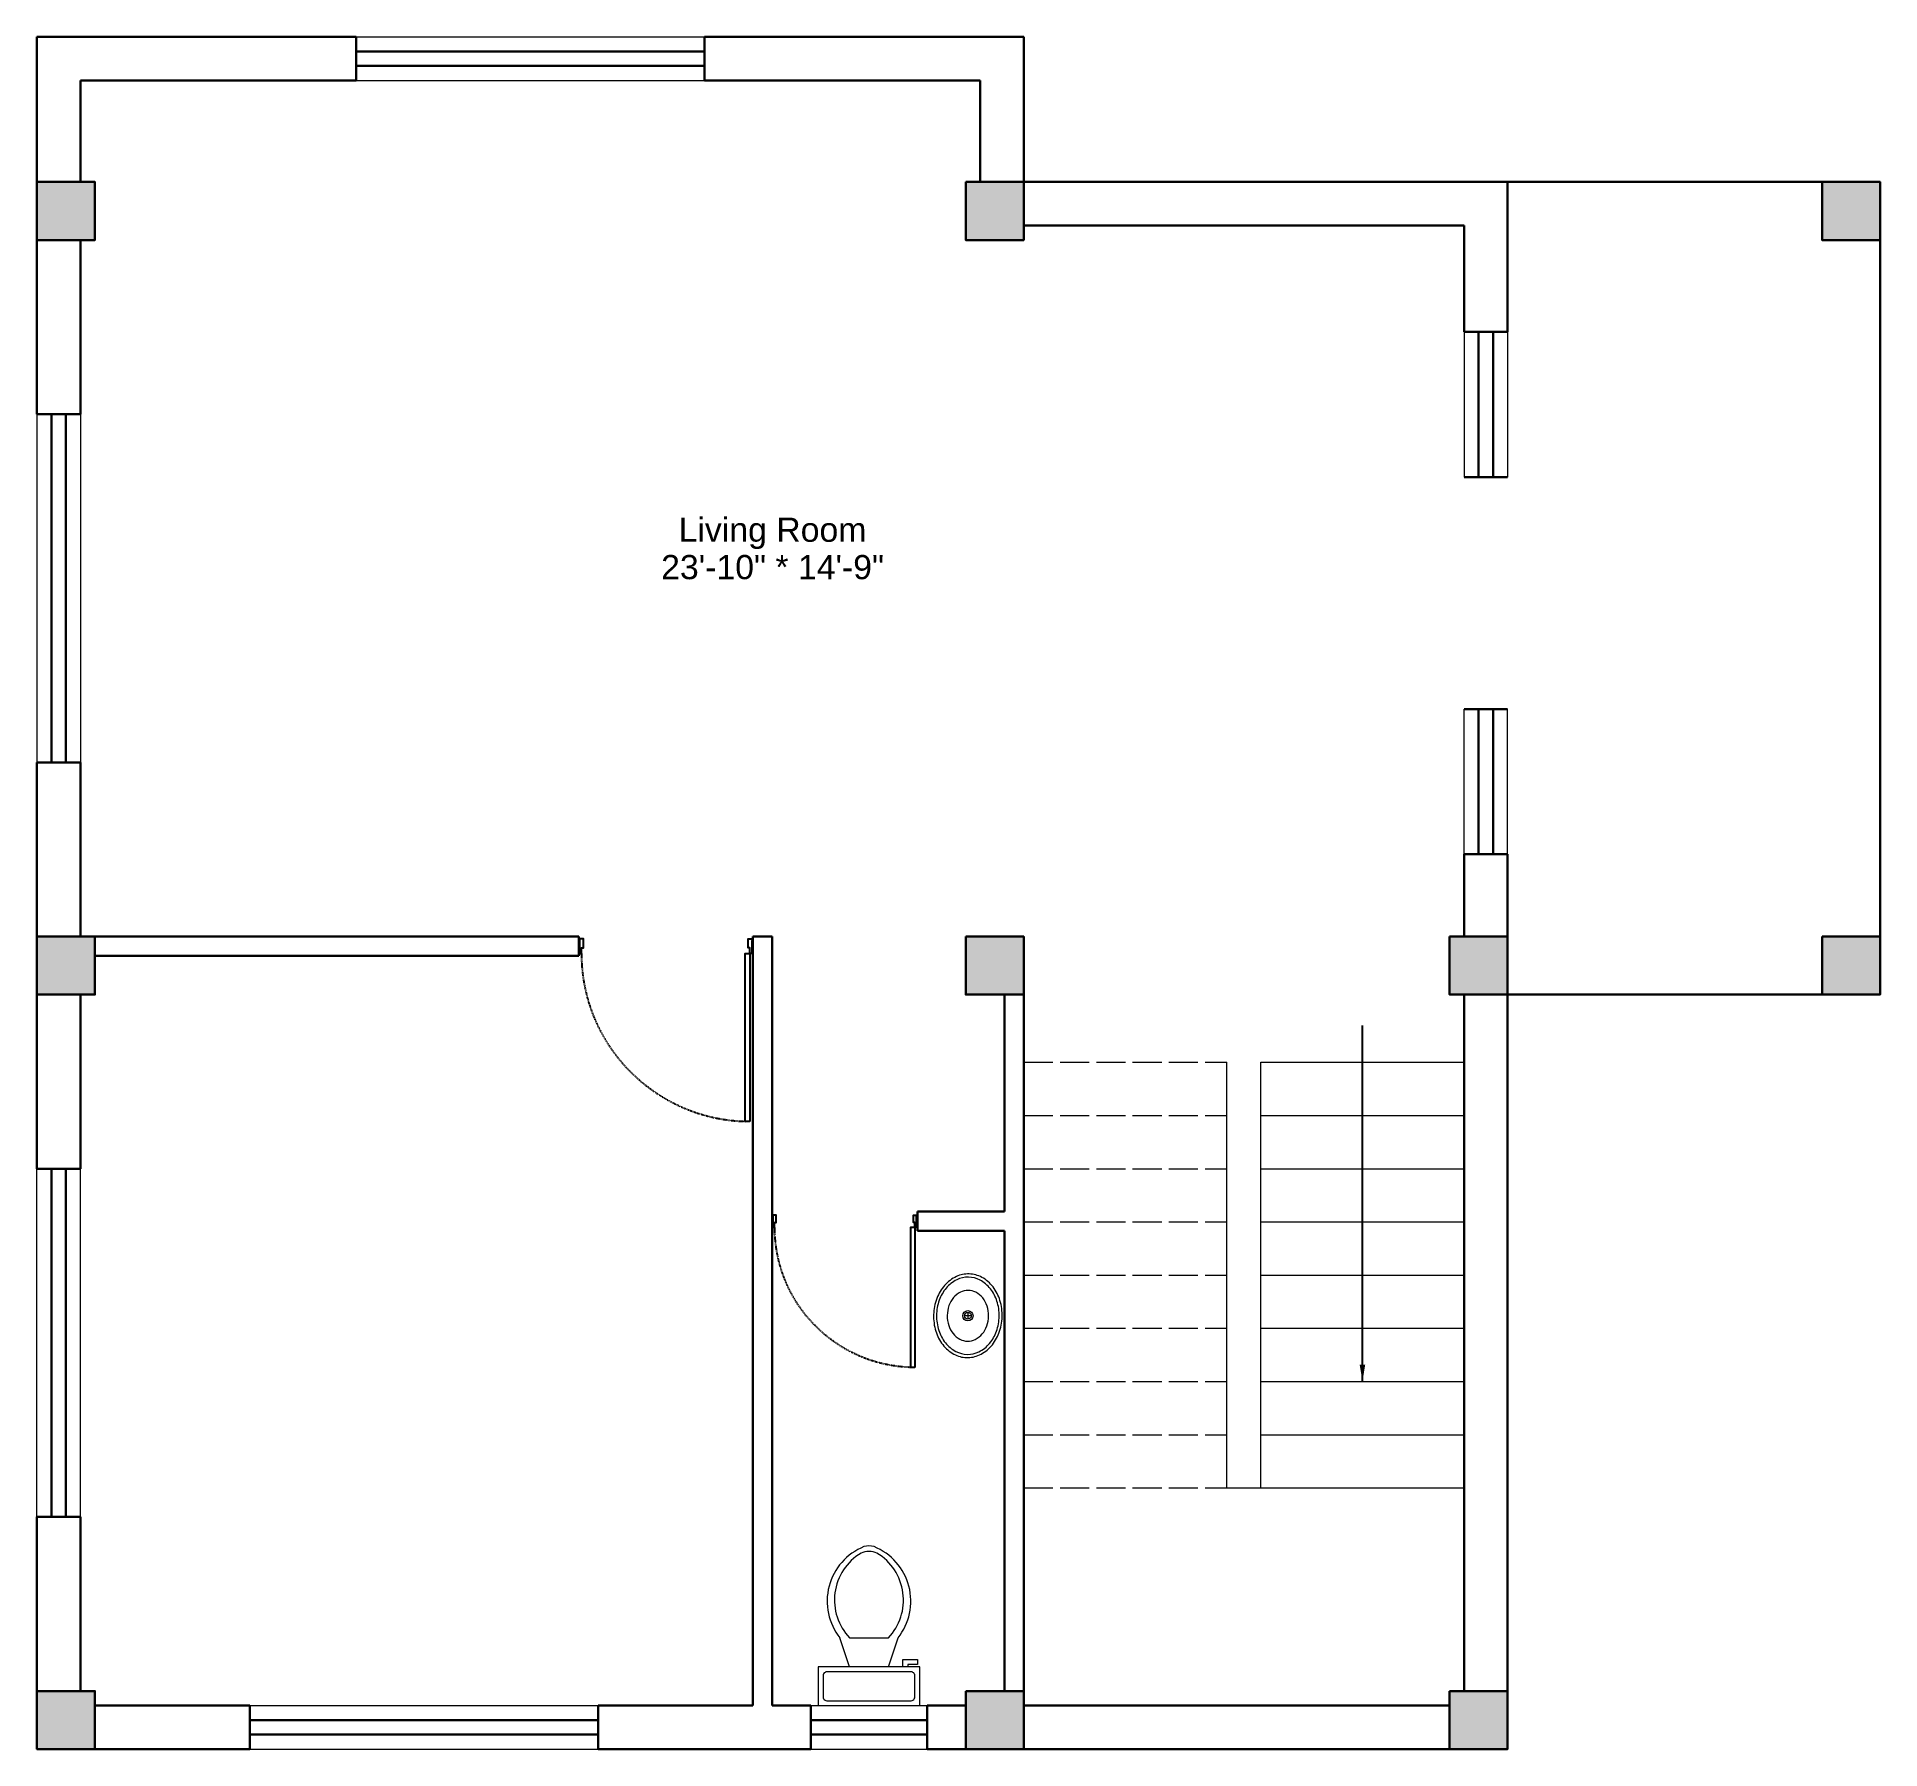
# Model space of a CAD drawing. Header units: inches. Extents: x 3047 to 3428, y 3327 to 3681.
import ezdxf

# ---------------------------------------------------------------- set-up
doc = ezdxf.new("R2010")
doc.units = ezdxf.units.IN
doc.linetypes.add('ACAD_ISO02W100', pattern=[15, 12, -3])
doc.linetypes.add('HIDDEN4', pattern=[0.09375, 0.0625, -0.03125])
for name, color, linetype, lineweight in [('pillar', 52, 'Continuous', 30), ('stairs', 212, 'Continuous', 13), ('toilet eqp', 160, 'Continuous', 13), ('wall', 80, 'Continuous', 30), ('window section', 152, 'Continuous', 30), ('window sill', 232, 'Continuous', 13)]:
    doc.layers.add(name, color=color, linetype=linetype, lineweight=lineweight)
doc.styles.get("Standard").update_dxf_attribs({"font": 'arial.ttf'})
doc.dimstyles.get("Standard").update_dxf_attribs({"dimtxt": 5, "dimasz": 3.5, "dimexe": 5, "dimexo": 3, "dimgap": 0.09, "dimtad": 0, "dimdec": 0, "dimzin": 0, "dimdsep": 46, "dimlunit": 4, "dimtxsty": 'Standard', "dimblk": 'ARCHTICK', "dimcen": 0.09, "dimadec": 0, "dimazin": 0, "dimtfac": 1, "dimtdec": 0, "dimtofl": 0, "dimtmove": 0, "dimatfit": 3, "dimfxl": 5, "dimfxlon": 1, "dimtolj": 1, "dimtzin": 0, "dimarcsym": 0})

# ---------------------------------------------------------------- blocks, each defined once
blk = doc.blocks.new('pillar')
h = blk.add_hatch(color=256)
h.dxf.hatch_style = 1
h.paths.add_polyline_path([(3046.51, 3650.92), (3046.51, 3638.92), (3058.51, 3638.92), (3058.51, 3650.92)])
blk.add_lwpolyline([(3046.51, 3650.92), (3058.51, 3650.92), (3058.51, 3638.92), (3046.51, 3638.92)], close=True)
blk = doc.blocks.new('Toilet - top')
for p, q in [((9.5, -6), (9.5, -2)), ((-10, -8.5), (-8, -8.5)), ((-10, -9.5), (-10, -8.5)), ((-7, -9.5), (-10, -9.5)), ((-8, -8.5), (-8, -8)), ((-7, -8), (-7, -9.5)), ((-4, -8), (-6, -14)), ((4, -8), (6, -14)), ((4, -14), (-4, -14))]:
    blk.add_line(p, q)
blk.add_lwpolyline([(10.5, -8), (10.5, 0), (-10.5, 0), (-10.5, -8)], close=True)
for points in [[(-9.5, -2), (-9.5, -6)], [(8.5, -1), (-8.5, -1)], [(-8.5, -7), (8.5, -7)]]:
    blk.add_lwpolyline(points)
for centre, radius, start, end in [((-8.62, -1.88), 0.884, 81.8699, 188.1301), ((8.62, -1.88), 0.884, 351.8699, 98.1301), ((-8.62, -6.12), 0.884, 171.8699, 278.1301), ((8.62, -6.12), 0.884, 261.8699, 8.1301), ((3.52, -21.58), 12.17, 141.4691, 247.9714), ((4.2, -21.82), 11.33, 136.3677, 238.9468), ((-3.52, -21.58), 12.17, 292.0284, 38.5307), ((-4.2, -21.82), 11.33, 301.053, 43.6321), ((0, -27.88), 4, 245.7318, 294.2682), ((0, -29), 4, 254.8605, 285.1395)]:
    blk.add_arc(centre, radius, start, end)
blk = doc.blocks.new('Sink - Oval top')
for p, q in [((-1, 0), (1, 0)), ((0, 1), (0, -1))]:
    blk.add_line(p, q)
at = {"linetype": 'Continuous'}
for points in [[(-12.23, 0.39, 0.117634), (-11.46, -3.36, 0.104469), (-8.88, -6.8, 0.090016), (-5.08, -9.07, 0.08192), (-0.32, -10.02, 0.08192), (4.49, -9.38, 0.090016), (8.42, -7.36, 0.104469), (11.22, -4.09, 0.117634), (12.23, -0.39, 0.117634), (11.46, 3.36, 0.104469), (8.88, 6.8, 0.090016), (5.08, 9.07, 0.08192), (0.32, 10.02, 0.08192), (-4.49, 9.38, 0.090016), (-8.42, 7.36, 0.104469), (-11.22, 4.09, 0.117634)], [(-11.29, 0.16, 0.118622), (-10.52, -3.25, 0.104678), (-8.07, -6.36, 0.089562), (-4.54, -8.37, 0.081185), (-0.13, -9.15, 0.081185), (4.3, -8.49, 0.089562), (7.89, -6.58, 0.104678), (10.42, -3.55, 0.118622), (11.29, -0.16, 0.118622), (10.52, 3.25, 0.104678), (8.07, 6.36, 0.089562), (4.54, 8.37, 0.081185), (0.13, 9.15, 0.081185), (-4.3, 8.49, 0.089562), (-7.89, 6.58, 0.104678), (-10.42, 3.55, 0.118622)], [(-7.42, 0.08, 0.118283), (-6.91, -2.17, 0.104607), (-5.29, -4.21, 0.089718), (-2.97, -5.53, 0.081436), (-0.07, -6.04, 0.081436), (2.84, -5.59, 0.089718), (5.2, -4.33, 0.104607), (6.86, -2.32, 0.118283), (7.42, -0.08, 0.118283), (6.91, 2.17, 0.104607), (5.29, 4.21, 0.089718), (2.97, 5.53, 0.081436), (0.07, 6.04, 0.081436), (-2.84, 5.59, 0.089718), (-5.2, 4.33, 0.104607), (-6.86, 2.32, 0.118283)]]:
    blk.add_lwpolyline(points, format="xyb", close=True, dxfattribs=at)
for radius in [1.5, 1]:
    blk.add_circle((0, 0), radius)
blk = doc.blocks.new('_ArchTick')
at = {"color": 0, "linetype": 'ByBlock', "const_width": 0.15}
blk.add_lwpolyline([(-0.5, -0.5), (0.5, 0.5)], dxfattribs=at)
blk = doc.blocks.new('A$C05FB4604')
for points in [[(1180, 1259), (1147, 1259), (1147, 100), (1180, 100)], [(0, 10), (6, 10), (6, 90), (0, 90)], [(6, 100), (20, 100), (20, 62), (32, 62), (32, 16), (32, 0), (6, 0)], [(1194, 100), (1180, 100), (1180, 62), (1168, 62), (1168, 16), (1168, 0), (1194, 0)], [(1194, 10), (1200, 10), (1200, 90), (1194, 90)]]:
    blk.add_lwpolyline(points, close=True)
at = {"linetype": 'HIDDEN4'}
blk.add_arc((1181, 100), 1160, 91.6414, 179.9839, dxfattribs=at)

msp = doc.modelspace()

# ---------------------------------------------------------------- linework, layer by layer
at = {"layer": 'stairs', "linetype": 'ACAD_ISO02W100', "ltscale": 0.5}
for p, q in [((3250.51, 3468.92), (3292.51, 3468.92)), ((3250.51, 3457.92), (3292.51, 3457.92)), ((3250.51, 3446.92), (3292.51, 3446.92)), ((3250.51, 3435.92), (3292.51, 3435.92)), ((3250.51, 3424.92), (3292.51, 3424.92)), ((3250.51, 3413.92), (3292.51, 3413.92)), ((3250.51, 3402.92), (3292.51, 3402.92)), ((3250.51, 3391.92), (3292.51, 3391.92)), ((3250.51, 3380.92), (3292.51, 3380.92))]:
    msp.add_line(p, q, dxfattribs=at)
at = {"layer": 'stairs'}
for p, q in [((3292.51, 3380.92), (3292.51, 3468.92)), ((3299.51, 3380.92), (3299.51, 3468.92)), ((3299.51, 3468.92), (3341.51, 3468.92)), ((3299.51, 3457.92), (3341.51, 3457.92)), ((3299.51, 3446.92), (3341.51, 3446.92)), ((3299.51, 3435.92), (3341.51, 3435.92)), ((3299.51, 3424.92), (3341.51, 3424.92)), ((3299.51, 3413.92), (3341.51, 3413.92)), ((3299.51, 3402.92), (3341.51, 3402.92)), ((3299.51, 3391.92), (3341.51, 3391.92)), ((3292.51, 3380.92), (3299.51, 3380.92)), ((3299.51, 3380.92), (3341.51, 3380.92))]:
    msp.add_line(p, q, dxfattribs=at)
at = {"layer": 'wall'}
for p, q in [((3046.51, 3680.92), (3112.51, 3680.92)), ((3046.51, 3650.92), (3046.51, 3680.92)), ((3112.51, 3680.92), (3112.51, 3671.92)), ((3184.51, 3680.92), (3184.51, 3671.92)), ((3184.51, 3680.92), (3250.51, 3680.92)), ((3250.51, 3650.92), (3250.51, 3680.92)), ((3055.51, 3671.92), (3112.51, 3671.92)), ((3055.51, 3650.92), (3055.51, 3671.92)), ((3184.51, 3671.92), (3241.51, 3671.92)), ((3241.51, 3650.92), (3241.51, 3671.92)), ((3250.51, 3650.92), (3415.51, 3650.92)), ((3350.51, 3619.92), (3350.51, 3650.92)), ((3046.51, 3638.92), (3046.51, 3602.92)), ((3055.51, 3638.92), (3055.51, 3602.92)), ((3250.51, 3641.92), (3341.51, 3641.92)), ((3341.51, 3619.92), (3341.51, 3641.92)), ((3427.51, 3638.92), (3427.51, 3494.92)), ((3341.51, 3619.92), (3350.51, 3619.92)), ((3055.51, 3602.92), (3046.51, 3602.92)), ((3350.51, 3589.92), (3341.51, 3589.92)), ((3350.51, 3541.92), (3341.51, 3541.92)), ((3055.51, 3530.92), (3046.51, 3530.92)), ((3046.51, 3530.92), (3046.51, 3494.92)), ((3055.51, 3530.92), (3055.51, 3494.92)), ((3341.51, 3494.92), (3341.51, 3511.92)), ((3350.51, 3511.92), (3341.51, 3511.92)), ((3350.51, 3494.92), (3350.51, 3511.92)), ((3058.51, 3494.92), (3158.51, 3494.92)), ((3158.51, 3490.92), (3158.51, 3494.92)), ((3194.51, 3335.92), (3194.51, 3494.92)), ((3194.51, 3494.92), (3198.51, 3494.92)), ((3198.51, 3335.92), (3198.51, 3494.92)), ((3058.51, 3490.92), (3158.51, 3490.92)), ((3046.51, 3482.92), (3046.51, 3446.92)), ((3055.51, 3482.92), (3055.51, 3446.92)), ((3246.51, 3438.07), (3246.51, 3482.92)), ((3250.51, 3338.92), (3250.51, 3482.92)), ((3341.51, 3338.92), (3341.51, 3482.92)), ((3350.51, 3338.92), (3350.51, 3482.92)), ((3350.51, 3482.92), (3415.51, 3482.92)), ((3055.51, 3446.92), (3046.51, 3446.92)), ((3246.51, 3438.07), (3228.51, 3438.07)), ((3228.51, 3434.07), (3228.51, 3438.07)), ((3246.51, 3434.07), (3228.51, 3434.07)), ((3246.51, 3338.92), (3246.51, 3434.07)), ((3055.51, 3374.92), (3046.51, 3374.92)), ((3046.51, 3374.92), (3046.51, 3338.92)), ((3055.51, 3374.92), (3055.51, 3338.92)), ((3058.51, 3335.92), (3090.51, 3335.92)), ((3058.51, 3335.92), (3090.51, 3335.92)), ((3090.51, 3326.92), (3090.51, 3335.92)), ((3162.51, 3326.92), (3162.51, 3335.92)), ((3162.51, 3335.92), (3194.51, 3335.92)), ((3198.51, 3335.92), (3206.51, 3335.92)), ((3206.51, 3326.92), (3206.51, 3335.92)), ((3230.51, 3326.92), (3230.51, 3335.92)), ((3230.51, 3335.92), (3238.51, 3335.92)), ((3250.51, 3335.92), (3338.51, 3335.92)), ((3058.51, 3326.92), (3090.51, 3326.92)), ((3162.51, 3326.92), (3206.51, 3326.92)), ((3184.51, 3326.92), (3206.51, 3326.92)), ((3230.51, 3326.92), (3238.51, 3326.92)), ((3230.51, 3326.92), (3238.51, 3326.92)), ((3250.51, 3326.92), (3338.51, 3326.92))]:
    msp.add_line(p, q, dxfattribs=at)
at = {"layer": 'window section'}
for p, q in [((3112.51, 3677.92), (3184.51, 3677.92)), ((3112.51, 3674.92), (3184.51, 3674.92)), ((3344.51, 3619.92), (3344.51, 3589.92)), ((3347.51, 3619.92), (3347.51, 3589.92)), ((3049.51, 3602.92), (3049.51, 3530.92)), ((3052.51, 3602.92), (3052.51, 3530.92)), ((3344.51, 3511.92), (3344.51, 3541.92)), ((3347.51, 3511.92), (3347.51, 3541.92)), ((3049.51, 3374.92), (3049.51, 3446.92)), ((3052.51, 3374.92), (3052.51, 3446.92)), ((3090.51, 3332.92), (3162.51, 3332.92)), ((3206.51, 3332.92), (3230.51, 3332.92)), ((3090.51, 3329.92), (3162.51, 3329.92)), ((3206.51, 3329.92), (3230.51, 3329.92))]:
    msp.add_line(p, q, dxfattribs=at)
at = {"layer": 'window sill'}
for p, q in [((3112.51, 3680.92), (3184.51, 3680.92)), ((3112.51, 3671.92), (3184.51, 3671.92)), ((3341.51, 3619.92), (3341.51, 3589.92)), ((3350.51, 3619.92), (3350.51, 3589.92)), ((3046.51, 3602.92), (3046.51, 3530.92)), ((3055.51, 3602.92), (3055.51, 3530.92)), ((3341.51, 3511.92), (3341.51, 3541.92)), ((3350.51, 3511.92), (3350.51, 3541.92)), ((3046.51, 3374.92), (3046.51, 3446.92)), ((3055.51, 3374.92), (3055.51, 3446.92)), ((3090.51, 3335.92), (3162.51, 3335.92)), ((3206.51, 3335.92), (3230.51, 3335.92)), ((3090.51, 3326.92), (3162.51, 3326.92)), ((3206.51, 3326.92), (3230.51, 3326.92))]:
    msp.add_line(p, q, dxfattribs=at)

# ---------------------------------------------------------------- block references
at = {"rotation": 180}
for p, xscale, yscale, zscale in [((3158.51, 3494.42), -0.03000000000030273, 0.03000000000030273, 0.03000000000030273), ((3198.51, 3437.32), -0.0250000000002523, 0.0250000000002523, 0.0250000000002523)]:
    msp.add_blockref('A$C05FB4604', p, dxfattribs=dict(at, xscale=xscale, yscale=yscale, zscale=zscale))
at = {"layer": 'pillar'}
for p in [(0, 0), (192, 0), (369, 0), (0, -156), (192, -156), (292, -156), (369, -156), (0, -312), (192, -312), (292, -312)]:
    msp.add_blockref('pillar', p, dxfattribs=at)
at = {"layer": 'toilet eqp', "xscale": 0.7073097651515038, "yscale": 0.7073097651515038, "zscale": 0.7073097651515038, "rotation": 270}
msp.add_blockref('Sink - Oval top', (3238.95, 3416.52), dxfattribs=at)
at = {"layer": 'toilet eqp', "rotation": 180}
msp.add_blockref('Toilet - top', (3218.51, 3335.92), dxfattribs=at)

# ---------------------------------------------------------------- texts
at = {"char_height": 5, "attachment_point": 1}
for s, width, insert in [('Living Room', 50.4786, (3179.16, 3581.53)), ('23\'-10" * 14\'-9"', 52.6564, (3175.55, 3573.8))]:
    msp.add_mtext_dynamic_manual_height_columns(s, width=width, gutter_width=12.5, heights=[0], dxfattribs=dict(at, insert=insert))

# ---------------------------------------------------------------- leaders
msp.add_leader([(3320.51, 3402.92), (3320.51, 3476.52)], dimstyle='Standard', override={"dimgap": 0.09, "dimtad": 0})

doc.saveas('drawing.dxf')
